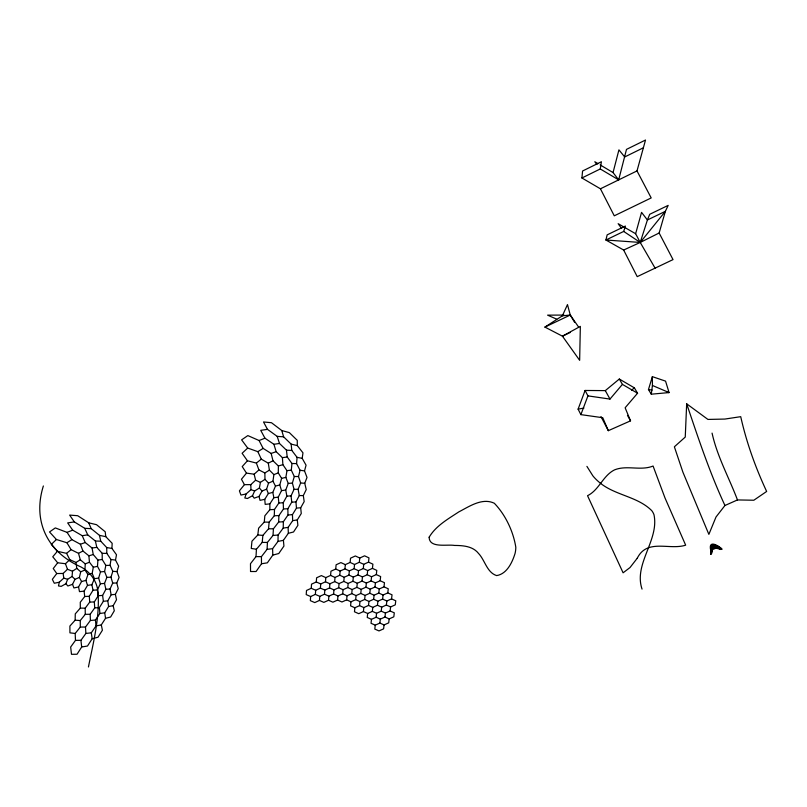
<?xml version="1.0" encoding="UTF-8"?>
<svg xmlns="http://www.w3.org/2000/svg" width="807" height="807" viewBox="0 0 807 807"><rect width="100%" height="100%" fill="white"/><g stroke="black" fill="none" stroke-linecap="round" stroke-linejoin="round"><path stroke-width="1.21" d="M272.816 555.115L272.584 548.699L278.001 541.416L278.092 535.031L283.227 528.081L283.358 521.736L287.978 515.027L287.857 508.723L291.761 502.156L291.055 495.861L294.051 489.355L292.396 483.05L294.293 476.513L291.307 470.138L291.952 463.49L287.211 456.994L286.455 450.165L279.484 443.457L277.194 436.375L267.48 429.354L263.516 421.96L271.475 422.717L281.764 430.524L289.36 432.633L297.269 440.35L297.309 445.605L302.968 452.848L302.201 458.346L306.065 465.205L304.521 470.895L307.003 477.441L304.743 483.292L306.236 489.577L303.321 495.569L304.178 501.601L300.698 507.764L301.263 513.524L297.299 519.9L297.884 525.357L293.526 531.995L288.341 533.296L283.398 540.337L283.933 546.067L278.778 553.521L272.816 555.115L267.359 562.832L261.488 563.77L256.081 571.517L250.543 571.517L250.483 563.71L256.011 556.598L256.434 549.224L262.214 542.395L262.87 535.414L268.529 528.817L269.124 522.2L274.299 515.744L274.491 509.469L278.849 503.054L278.284 497.092L281.512 490.636L279.797 484.946L281.603 478.329L278.274 472.892L278.395 465.992L272.978 460.757L271.152 453.453L263.112 448.379L259.087 440.531L247.84 435.588L241.626 439.865L247.699 448.056L257.847 451.668L261.286 459.143L268.307 463.198L269.397 470.138L273.896 474.617L272.948 481.174L275.48 486.086L272.816 492.381L273.876 497.727L269.841 503.881L269.881 509.681L264.837 515.794L264.272 522.058L258.613 528.192L257.816 534.96L251.955 541.194L251.259 548.478L256.434 549.224M75.182 633.475L69.927 632.839L69.896 626.05L75.152 620.179L75.273 613.875L80.327 608.095L80.276 602.264L84.715 596.524L84.099 591.138L87.519 585.368L85.935 580.404L87.963 574.513L84.947 569.984L85.239 563.881L80.296 559.765L78.511 553.33L71.087 549.648L66.91 542.738L56.399 539.5L49.52 531.964L55.31 527.919L67.052 532.378L71.853 539.621L80.387 544.241L82.95 551.01L88.881 555.811L89.456 562.217L93.319 567.24L92.169 573.414L94.459 578.68L91.877 584.722L93.027 590.26L89.305 596.272L89.728 602.113L85.199 608.185L85.26 614.339L80.256 620.553L80.296 627.059L75.182 633.475L75.485 640.355L70.663 647.032L71.5 654.306L77.048 654.245L81.689 646.972L80.932 640.334L85.865 633.455L85.502 627.039L90.394 620.472L90.182 614.268L94.722 607.923L94.338 601.921L98.242 595.727L97.375 589.897L100.361 583.764L98.636 578.074L100.471 571.911L97.486 566.332L97.919 560.048L93.249 554.53L92.069 548.024L85.229 542.526L82.233 535.697L72.68 530.149L67.677 522.896L74.325 521.907L84.735 528.313L91.211 528.656L99.473 535.354L105.778 536.655L112.163 543.313L111.941 548.427L116.49 554.762L115.512 560.068L118.649 566.131L116.975 571.588L119.093 577.419L116.783 583.017L118.236 588.626L115.371 594.386L116.511 599.752L113.172 605.714L114.301 610.788L110.609 617.022L105.546 618.293L101.299 624.9L102.408 630.237L97.99 637.227L92.169 638.781L87.479 646.034L81.689 646.972M261.488 563.77L261.438 556.648L267.087 549.325L267.42 542.445L272.998 535.455L273.442 528.787L278.657 522.048L278.919 515.592L283.469 508.995L283.227 502.711L286.868 496.164L285.749 490.031L288.24 483.433L285.86 477.411L286.969 470.652L282.884 464.671L282.41 457.66L276.155 451.668L273.906 444.294L264.958 438.201L260.732 430.343L267.48 429.354M686.676 403.813L685.254 437.071L674.37 446.796L682.893 472.135L708.869 534.375L716.011 516.994L724.948 505.495L737.477 499.937L753.839 500.229L766.65 491.453C755.443 467.424 746.505 442.539 740.725 416.674L724.878 419.065L707.921 419.428L686.676 403.813C698.277 438.181 709.646 472.529 724.948 505.495M391.546 598.885L392.031 594.83L387.784 592.883L383.073 595.021L378.806 593.074L374.085 595.213L369.808 593.266L365.087 595.395L360.79 593.448L356.069 595.586L351.741 593.639L347.03 595.778L342.682 593.831L337.962 595.969L333.594 594.013L328.873 596.161L324.495 594.204L319.774 596.353L315.366 594.396L310.645 596.544L310.352 600.65L314.75 602.587L319.451 600.448L323.839 602.385L328.54 600.257L332.898 602.193L337.598 600.055L341.946 601.992L346.647 599.863L350.964 601.8L355.665 599.662L359.962 601.598L364.663 599.47L368.95 601.407L373.651 599.278L377.908 601.205L382.609 599.087L386.846 601.013L391.546 598.885L395.763 600.812L395.269 604.846L390.588 606.955L386.371 605.038L381.691 607.157L377.454 605.24L372.773 607.358L368.517 605.442L363.836 607.56L359.559 605.643L354.868 607.762L350.581 605.845L350.964 601.8M311.24 588.293L311.542 584.137L316.294 581.968L320.732 583.955L325.483 581.786L329.902 583.784L334.653 581.615L339.051 583.602L343.802 581.433L348.18 583.421L352.931 581.262L357.279 583.249L362.03 581.08L366.368 583.068L371.119 580.909L375.426 582.886L380.178 580.737L384.465 582.715L384.001 586.83L379.26 588.979L374.983 587.012L370.242 589.16L365.934 587.193L361.203 589.342L356.876 587.375L352.134 589.534L347.787 587.557L343.056 589.715L338.688 587.748L333.947 589.897L329.559 587.93L324.817 590.088L320.409 588.111L315.678 590.27L311.24 588.293L306.509 590.462L306.216 594.588L310.645 596.544M315.366 594.396L315.678 590.27M316.294 581.968L316.606 577.782L321.378 575.593L325.826 577.61L330.598 575.421L335.016 577.439L339.787 575.26L344.185 577.267L348.957 575.088L353.325 577.096L358.096 574.917L362.454 576.924L367.225 574.745L371.553 576.753L376.324 574.584L380.642 576.581L380.178 580.737M319.451 600.448L319.774 596.353M320.409 588.111L320.732 583.955M288.341 533.296L288.109 527.395L292.669 520.666L292.447 514.614L296.462 508.107L295.947 501.934L299.276 495.569L298.136 489.264L300.638 482.979L298.509 476.523L300.063 470.269L296.572 463.611L297.077 457.347L291.791 450.417L291.156 444.132L283.62 436.829L281.764 430.524M324.495 594.204L324.817 590.088M325.483 581.786L325.826 577.61M328.54 600.257L328.873 596.161M329.559 587.93L329.902 583.784M330.598 575.421L330.941 571.215L335.732 569.026L340.151 571.053L344.942 568.864L349.34 570.892L354.132 568.703L358.51 570.72L363.301 568.542L367.659 570.559L372.441 568.38L376.778 570.398L376.324 574.584M84.947 569.984L80.71 571.82L79.389 577.459L74.99 579.295L72.065 576.47L72.509 571.215L76.786 568.37L76.029 562.459L69.795 559.675L66.567 553.35L57.388 551.302L51.325 544.422L56.399 539.5M333.594 594.013L333.947 589.897M334.653 581.615L335.016 577.439M335.732 569.026L336.095 564.789L340.897 562.59L345.325 564.638L350.127 562.439L354.535 564.476L359.337 562.277L363.725 564.315L368.527 562.126L372.895 564.164L372.441 568.38M337.598 600.055L337.962 595.969M338.688 587.748L339.051 583.602M339.787 575.26L340.151 571.053M342.682 593.831L343.056 589.715M343.802 581.433L344.185 577.267M344.942 568.864L345.325 564.638M346.647 599.863L347.03 595.778M347.787 587.557L348.18 583.421M348.957 575.088L349.34 570.892M350.127 562.439L350.531 558.182L355.352 555.962L359.761 558.03L364.582 555.821L368.97 557.879L368.527 562.126M581.918 177.984L582.573 171.003L601.397 161.733L600.257 168.966L581.918 177.984L600.438 188.798L614.268 215.822L651.199 197.927L637.005 170.923L645.519 140.025L626.494 149.386L618.676 179.88L600.257 168.966M351.741 593.639L352.134 589.534M352.931 581.262L353.325 577.096M354.132 568.703L354.535 564.476M354.868 607.762L354.475 611.787L358.752 613.683L363.412 611.575L367.669 613.471L372.34 611.373L376.566 613.259L381.237 611.161L385.443 613.058L390.114 610.96L394.3 612.846L393.816 616.82L389.166 618.908L384.979 617.032L380.329 619.12L376.123 617.244L371.472 619.332L367.246 617.456L367.669 613.471M355.665 599.662L356.069 595.586M356.876 587.375L357.279 583.249M358.096 574.917L358.51 570.72M359.337 562.277L359.761 558.03M359.559 605.643L359.962 601.598M360.79 593.448L361.203 589.342M362.03 581.08L362.454 576.924M363.301 568.542L363.725 564.315M363.412 611.575L363.836 607.56M364.663 599.47L365.087 595.395M365.934 587.193L366.368 583.068M367.225 574.745L367.659 570.559M368.517 605.442L368.95 601.407M369.808 593.266L370.242 589.16M371.119 580.909L371.553 576.753M371.472 619.332L371.038 623.297L375.245 625.153L379.885 623.075L384.061 624.931L388.702 622.853L389.166 618.908M372.34 611.373L372.773 607.358M373.651 599.278L374.085 595.213M374.983 587.012L375.426 582.886M375.245 625.153L374.811 629.087L378.987 630.923L383.607 628.855L384.061 624.931M376.123 617.244L376.566 613.259M377.454 605.24L377.908 601.205M378.806 593.074L379.26 588.979M379.885 623.075L380.329 619.12M381.237 611.161L381.691 607.157M382.609 599.087L383.073 595.021M384.979 617.032L385.443 613.058M386.371 605.038L386.846 601.013M387.784 592.883L388.258 588.797L384.001 586.83M710.785 553.975L710.917 552.825A51.981 37.758 -24.3 0 0 711.078 549.95C708.728 541.598 718.896 545.593 721.771 549.153M390.114 610.96L390.588 606.955M651.289 394.189L652.429 385.474L652.369 376.657L665.553 381.126L669.074 392.575L651.289 394.189L648.465 389.549L652.369 376.657M105.546 618.293L104.718 612.806L108.612 606.481L107.785 600.862L111.164 594.759L110.024 589.029L112.718 583.068L110.952 577.217L112.829 571.346L110.055 565.364L110.993 559.533L106.837 553.39L106.716 547.56L100.734 541.184L99.473 535.354M247.699 448.056L242.11 453.282L247.426 460.767L256.374 463.077L258.916 469.916L254.165 474.203L255.587 480.215L250.816 484.634L250.957 489.678L246.054 494.005L244.824 497.99L247.497 498.494L252.48 495.73L254.679 490.959L259.4 487.993L260.409 482.354L264.978 479.348L264.857 472.973L269.397 470.138M43.366 485.965C32.189 521.645 47.865 552.291 80.982 566.958C90.596 572.143 97.445 581.857 98.05 592.903C99.786 617.94 93.289 642.624 88.437 666.975M92.169 638.781L91.302 632.809L96.003 625.96L95.448 620.018L99.897 613.491L99.402 607.59L103.367 601.296L102.61 595.425L105.868 589.281L104.527 583.431L106.867 577.348L104.587 571.507L105.838 565.404L102.217 559.513L102.207 553.33L96.81 547.348L95.377 541.013L87.731 534.859L84.735 528.313M72.509 571.215L67.475 569.288L63.148 573.444L63.783 578.135L59.304 582.22L58.477 585.932L61.201 586.366L65.902 583.754L67.637 579.285L72.065 576.47M711.562 553.632L711.734 552.946A39.947 28.951 -24.8 0 0 712.056 551.383L712.631 549.557L715.284 548.457A5.82 4.166 -26 0 1 716.606 548.276L720.984 549.496M618.676 179.88L613.048 172.567L618.929 149.86L624.699 156.962L643.229 147.863M623.7 231.427L640.223 242.443L635.634 233.727L641.555 212.362L647.406 219.988L640.223 242.443L623.66 250.039L605.916 240.012L607.157 234.857L625.405 226.041L623.7 231.427L605.916 240.012L640.223 242.443L659.137 233.001L665.372 211.323L668.166 205.392L649.726 214.289L647.406 219.988L665.372 211.323L640.223 242.443L655.092 268.146M269.841 503.881L265.19 504.375L264.757 499.351L268.338 493.541L266.603 489.133L268.529 483.1L272.948 481.174M608.327 430.676L602.758 417.723L580.879 414.627L578.105 409.149L585.085 390.467L605.311 390.618L619.322 379.038L634.393 387.864L637.56 393.231L625.132 407.777L630.539 420.84L608.327 430.676L601.003 416.614M580.879 414.627L587.94 395.874L585.085 390.467M570.337 332.423L562.439 336.166L580.344 326.381L579.648 360.315L562.439 336.166L544.907 327.097L562.378 315.819L567.482 304.592L570.267 315.043L574.655 322.417M65.902 583.754L67.879 585.993L72.539 584.318L74.99 579.295M84.099 591.138L79.49 591.642L78.551 586.971L81.557 581.524L85.935 580.404M252.48 495.73L254.205 498.171L259.037 496.426L262.013 491.06L266.603 489.133M63.148 573.444L56.762 573.545L52.344 579.345L54.291 583.249L59.304 582.22M69.795 559.675L65.458 563.72L57.67 562.792L53.242 568.542L56.762 573.545M250.816 484.634L244.43 484.664L239.407 490.838L240.94 495.054L246.054 494.005M254.165 474.203L246.488 473.114L241.454 479.237L244.43 484.664M57.388 551.302L52.758 556.78L57.67 562.792M587.94 395.874L609.981 399.082L622.409 384.384L619.322 379.038M247.426 460.767L242.221 466.587L246.488 473.114M66.567 553.35L71.087 549.648M631.578 390.154L634.393 387.864M256.374 463.077L261.286 459.143M76.029 562.459L80.296 559.765M66.91 542.738L71.853 539.621M257.847 451.668L263.112 448.379M78.511 553.33L82.95 551.01M268.307 463.198L272.978 460.757M600.438 188.798L637.005 170.923M544.907 327.097L570.267 315.043L578.669 327.138M259.087 440.531L264.958 438.201M273.896 474.617L278.274 472.892M67.052 532.378L72.68 530.149M85.239 563.881L89.456 562.217M271.152 453.453L276.155 451.668M80.387 544.241L85.229 542.526M278.395 465.992L282.884 464.671M88.881 555.811L93.249 554.53M275.48 486.086L279.797 484.946M87.963 574.513L92.169 573.414M268.338 493.541L272.816 492.381M281.603 478.329L285.86 477.411M93.319 567.24L97.486 566.332M78.551 586.971L73.921 587.95L72.539 584.318M264.757 499.351L260.025 500.35L259.037 496.426M278.001 541.416L283.398 540.337M96.003 625.96L101.299 624.9M578.105 409.149L583.905 408.08M108.612 606.481L113.172 605.714M292.669 520.666L297.299 519.9M82.233 535.697L87.731 534.859M273.906 444.294L279.484 443.457M87.519 585.368L91.877 584.722M94.459 578.68L98.636 578.074M99.897 613.491L104.718 612.806M281.512 490.636L285.749 490.031M273.876 497.727L278.284 497.092M92.069 548.024L96.81 547.348M283.227 528.081L288.109 527.395M282.41 457.66L287.211 456.994M97.919 560.048L102.217 559.513M286.969 470.652L291.307 470.138M85.865 633.455L91.302 632.809M267.087 549.325L272.584 548.699M562.378 315.819L570.267 315.043M100.471 571.911L104.587 571.507M103.367 601.296L107.785 600.862M288.24 483.433L292.396 483.05M287.978 515.027L292.447 514.614M90.394 620.472L95.448 620.018M111.164 594.759L115.371 594.386M93.027 590.26L97.375 589.897M272.998 535.455L278.092 535.031M296.462 508.107L300.698 507.764M278.849 503.054L283.227 502.711M100.361 583.764L104.527 583.431M286.868 496.164L291.055 495.861M94.722 607.923L99.402 607.59M98.242 595.727L102.61 595.425M278.657 522.048L283.358 521.736M283.469 508.995L287.857 508.723M105.868 589.281L110.024 589.029M84.715 596.524L89.305 596.272M291.761 502.156L295.947 501.934M269.881 509.681L274.491 509.469M89.728 602.113L94.338 601.921M274.299 515.744L278.919 515.592M106.867 577.348L110.952 577.217M294.051 489.355L298.136 489.264M85.26 614.339L90.182 614.268M112.718 583.068L116.783 583.017M105.838 565.404L110.055 565.364M563.962 315.073L547.59 315.144L556.719 319.168M268.529 528.817L273.442 528.787M80.296 627.059L85.502 627.039M75.485 640.355L80.932 640.334M299.276 495.569L303.321 495.569M294.293 476.513L298.509 476.523M262.214 542.395L267.42 542.445M256.011 556.598L261.438 556.648M102.207 553.33L106.837 553.39M80.327 608.095L85.199 608.185M291.952 463.49L296.572 463.611M264.272 522.058L269.124 522.2M95.377 541.013L100.734 541.184M286.455 450.165L291.791 450.417M112.829 571.346L116.975 571.588M277.194 436.375L283.62 436.829M75.152 620.179L80.256 620.553M300.638 482.979L304.743 483.292M257.816 534.96L262.87 535.414M110.993 559.533L115.512 560.068M300.063 470.269L304.521 470.895M648.465 389.549L652.106 390.084M666.643 392.222L669.074 392.575L652.429 385.474M106.716 547.56L111.941 548.427M297.077 457.347L302.201 458.346M291.156 444.132L297.309 445.605M74.325 521.907L69.634 515.088L77.664 515.703L88.73 522.825L96.537 524.691L105.213 531.773L105.778 536.655M63.783 578.135L67.637 579.285M250.957 489.678L254.679 490.959M255.587 480.215L260.409 482.354M258.916 469.916L264.857 472.973M635.634 233.727L618.152 223.68L621.622 228.522M622.409 384.384L637.56 393.231M598.027 163.65L594.809 161.743L596.857 164.457M600.176 164.921L613.048 172.567M721.186 549.406L717.484 547.671L714.134 547.691A4.943 3.531 -26 0 0 713.075 548.054L712.026 548.982L711.744 551.05A51.678 37.566 -24.4 0 1 711.371 553.723M721.377 549.325L716.818 546.964L712.399 547.176A1.2 0.857 -26.1 0 0 711.845 547.721L711.431 551.453A50.831 36.92 -24.4 0 1 711.169 553.804M721.569 549.234C718.25 545.532 709.01 543.514 711.239 551.322A42.398 30.727 -24.6 0 1 710.977 553.895M721.962 549.063C717.332 544.786 707.9 539.691 710.846 550.798A48.138 34.933 -24.4 0 1 710.584 554.066M76.786 568.37L80.71 571.82M264.978 479.348L268.529 483.1M259.4 487.993L262.013 491.06M627.463 415.373L630.539 420.84M605.311 390.618L609.981 399.082M79.389 577.459L81.557 581.524M642.039 589.1C633.455 563.79 659.299 540.387 654.013 514.805A26.581 19.872 -24.3 0 0 651.794 510.69C637.096 495.912 613.582 495.397 598.179 481.335A71.793 55.421 -28.2 0 1 592.883 475.868L586.911 466.375M659.137 233.001L673.028 259.602L637.217 276.65L623.66 250.039M88.73 522.825L91.211 528.656M737.477 499.937C729.034 477.663 717.201 456.52 712.067 433.107M65.458 563.72L67.475 569.288M429.142 537.22C429.304 548.467 446.866 544.11 454.533 545.441C463.006 545.471 472.831 546.178 478.501 553.4C485.027 560.24 486.873 572.516 496.648 575.593C506.907 573.938 512.223 562.519 515.027 553.562A39.725 30.575 -17.6 0 0 515.804 547.217C513.282 531.299 505.454 514.816 494.318 503.255C482.183 497.435 469.281 506.493 458.739 511.941C448.016 519.032 435.841 525.861 429.142 537.22M637.248 558.242L630.005 567.553L623.095 572.809L587.546 495.7C599.127 490.01 602.96 475.595 614.52 469.886C626.857 464.872 640.738 471.086 653.075 466.032L665.018 498L685.668 545.169C669.396 550.455 647.174 538.249 637.248 558.242"/></g></svg>
